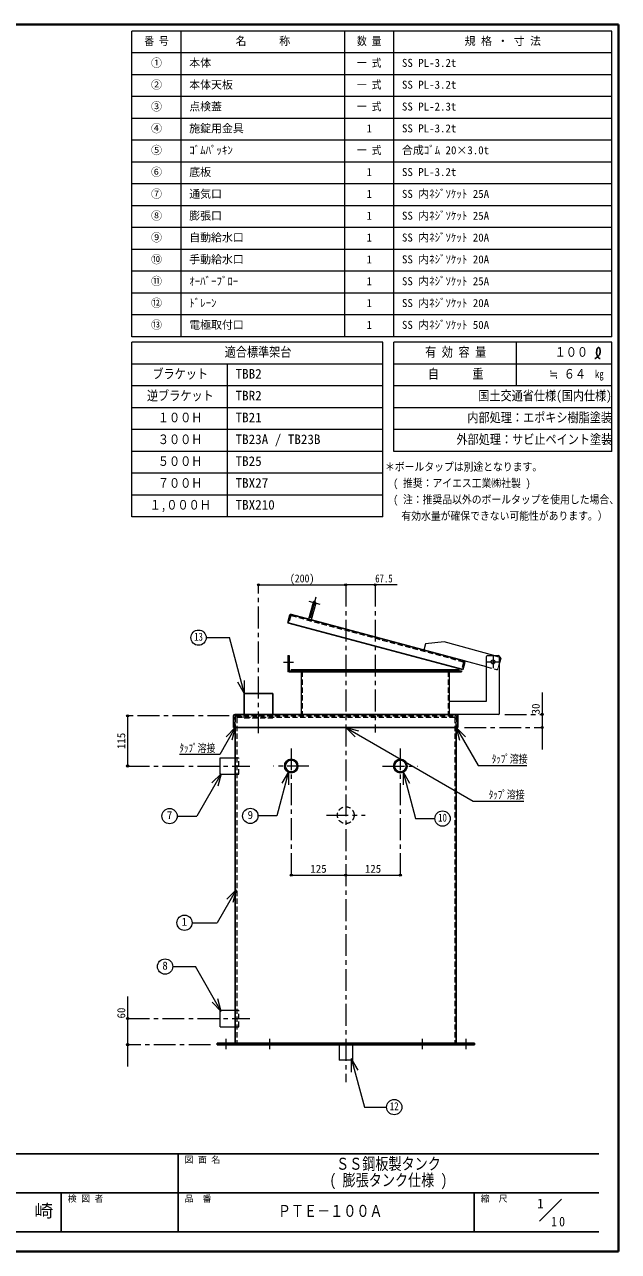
# Model space of a CAD drawing. Units: millimetres, scale not verified. Extents: x -2123 to 1927, y -1358 to 1452.
# Drawn here: x 566 to 1927, y -1358 to 1452 of the extents above; entities that cross this region are included whole.
import ezdxf
from ezdxf.enums import TextEntityAlignment as Align

# ---------------------------------------------------------------- set-up
doc = ezdxf.new("R2010")
doc.units = ezdxf.units.MM
doc.header["$LTSCALE"] = 10
doc.header["$PDMODE"] = 32
doc.header["$PDSIZE"] = 5
doc.linetypes.add('CHAIN1', pattern=[8, 5, -1, 1, -1])
doc.linetypes.add('DASHED1', pattern=[1.8, 1.2, -0.6])
doc.layers.add('0-0', color=7, linetype='Continuous', lineweight=18)
doc.styles.add('ＭＳ ゴシック', font='')
doc.styles.get('ＭＳ ゴシック').set_extended_font_data('MS Gothic')

msp = doc.modelspace()

# ---------------------------------------------------------------- linework, layer by layer
at = {"layer": '0-0', "color": 1, "lineweight": 40}
for p, q in [((1927.2, 1451.91), (-2122.8, 1451.91)), ((1927.2, -1358.09), (1927.2, 1451.91)), ((1927.2, -1358.09), (-2122.8, -1358.09))]:
    msp.add_line(p, q, dxfattribs=at)
at = {"layer": '0-0', "color": 3}
for p, q in [((1912.2, 1436.91), (812.2, 1436.91)), ((812.2, 736.91), (812.2, 1436.91)), ((924.7, 736.91), (924.7, 1436.91)), ((1299.7, 736.91), (1299.7, 1436.91)), ((1412.2, 736.91), (1412.2, 1436.91)), ((1912.2, 736.91), (1912.2, 1436.91)), ((1912.2, 1386.91), (812.2, 1386.91)), ((1912.2, 1336.91), (812.2, 1336.91)), ((1912.2, 1286.91), (812.2, 1286.91)), ((1912.2, 1236.91), (812.2, 1236.91)), ((1912.2, 1186.91), (812.2, 1186.91)), ((1912.2, 1136.91), (812.2, 1136.91)), ((1912.2, 1086.91), (812.2, 1086.91)), ((1912.2, 1036.91), (812.2, 1036.91)), ((1912.2, 986.91), (812.2, 986.91)), ((1912.2, 936.91), (812.2, 936.91)), ((1912.2, 886.91), (812.2, 886.91)), ((1912.2, 836.91), (812.2, 836.91)), ((1912.2, 786.91), (812.2, 786.91)), ((1912.2, 736.91), (812.2, 736.91)), ((1387.2, 724.41), (812.2, 724.41)), ((812.2, 324.41), (812.2, 724.41)), ((1387.2, 324.41), (1387.2, 724.41)), ((1912.2, 724.41), (1412.2, 724.41)), ((1412.2, 474.41), (1412.2, 724.41)), ((1693.45, 624.41), (1693.45, 724.41)), ((1912.2, 474.41), (1912.2, 724.41)), ((1387.2, 674.41), (812.2, 674.41)), ((1030.95, 324.41), (1030.95, 674.41)), ((1912.2, 674.41), (1412.2, 674.41)), ((1387.2, 624.41), (812.2, 624.41)), ((1912.2, 624.41), (1412.2, 624.41)), ((1387.2, 574.41), (812.2, 574.41)), ((1912.2, 574.41), (1412.2, 574.41)), ((1387.2, 524.41), (812.2, 524.41)), ((1912.2, 524.41), (1412.2, 524.41)), ((1387.2, 474.41), (812.2, 474.41)), ((1912.2, 474.41), (1412.2, 474.41)), ((1387.2, 424.41), (812.2, 424.41)), ((1387.2, 374.41), (812.2, 374.41)), ((1387.2, 324.41), (812.2, 324.41))]:
    msp.add_line(p, q, dxfattribs=at)
at = {"layer": '0-0', "color": 4, "lineweight": 9}
for p, q in [((1102.2, 168.71), (1302.2, 168.71)), ((1419.7, 168.71), (1302.2, 168.71)), ((1485.15, 33.62), (1481.27, 19.14)), ((1527.67, 37.76), (1485.15, 33.62)), ((1641.67, 7.21), (1527.67, 37.76)), ((1169.2, 6.91), (1172.2, 6.91)), ((1169.2, 6.91), (1169.2, -30.39)), ((1172.2, 6.91), (1172.2, -28.09)), ((1655.17, 3.6), (1654.7, 3.72)), ((1624.7, -19.3), (1573.22, -5.5)), ((1657.29, -0.08), (1654.7, -9.76)), ((1172.2, -30.39), (1169.2, -30.39)), ((1199.9, -31.54), (1199.9, -128.09)), ((1539.5, -31.54), (1539.5, -128.09)), ((1752.2, -78.09), (1752.2, -208.09)), ((802.2, -131.29), (802.2, -246.29)), ((1177.2, -496.29), (1302.2, -496.29)), ((1302.2, -496.29), (1427.2, -496.29)), ((802.2, -774.49), (802.2, -934.49))]:
    msp.add_line(p, q, dxfattribs=at)
at = {"layer": '0-0', "color": 4, "linetype": 'CHAIN1', "lineweight": 9}
for p, q in [((1102.2, -171.29), (1102.2, 168.71)), ((1302.2, 168.71), (1302.2, -970.29)), ((1369.7, 168.71), (1369.7, -169.49)), ((1217.78, 131.15), (1242.9, 124.42)), ((1233.7, 140.34), (1219.99, 89.15)), ((1639.7, 6.71), (1639.7, -22.29)), ((1182.2, -9.09), (1159.2, -9.09)), ((1625.2, -7.79), (1654.2, -7.79)), ((1035, -131.29), (802.2, -131.29)), ((1666.7, -128.09), (1752.2, -128.09)), ((1574.2, -158.09), (1752.2, -158.09)), ((1177.2, -205.79), (1177.2, -496.29)), ((1427.2, -205.79), (1427.2, -496.29)), ((802.2, -246.29), (1082.2, -246.29)), ((1217.7, -246.29), (1136.7, -246.29)), ((1386.7, -246.29), (1467.7, -246.29)), ((1258, -358.79), (1346.4, -358.79)), ((802.2, -824.49), (1082.2, -824.49)), ((992.2, -884.49), (802.2, -884.49)), ((1027.2, -871.29), (1027.2, -894.49)), ((1127.2, -871.29), (1127.2, -894.49)), ((1477.2, -871.29), (1477.2, -894.49)), ((1577.2, -871.29), (1577.2, -894.49))]:
    msp.add_line(p, q, dxfattribs=at)
at = {"layer": '0-0'}
for p, q in [((1227.44, 128.56), (1217.09, 89.92)), ((1233.24, 127.01), (1222.88, 88.37)), ((982.4, 47.72), (1035.43, 47.72)), ((1069.81, -80.59), (1035.43, 47.72)), ((1624.7, -98.09), (1624.7, 4.21)), ((1627.7, 7.21), (1651.7, 7.21)), ((1654.7, -125.09), (1654.7, 4.21)), ((1172.2, -28.09), (1567.2, -28.09)), ((1177.2, -25.09), (1562.2, -25.09)), ((1177.2, -25.09), (1177.2, -28.09)), ((1562.2, -28.09), (1562.2, -25.09)), ((1567.2, -28.09), (1567.2, -30.39)), ((1069.81, -80.59), (1054.81, -54.61)), ((1069.81, -80.59), (1069.81, -50.59)), ((1539.5, -98.09), (1624.7, -98.09)), ((1651.7, -128.09), (1556, -128.09)), ((1049, -158.09), (1013.29, -219.94)), ((1049, -158.09), (1027.79, -179.3)), ((1049, -158.09), (1041.23, -187.06)), ((1302.2, -158.09), (1323.41, -179.3)), ((1302.2, -158.09), (1331.18, -165.85)), ((1302.2, -158.09), (1593.89, -326.49)), ((1555.4, -158.09), (1563.16, -187.06)), ((1555.4, -158.09), (1605.42, -244.73)), ((1555.4, -158.09), (1576.61, -179.3)), ((1013.29, -219.94), (921.26, -219.94)), ((1014.2, -265.29), (1014.2, -227.29)), ((1014.2, -227.29), (1049, -227.29)), ((1605.42, -244.73), (1717.02, -244.73)), ((1016.71, -263.82), (960.64, -360.94)), ((1016.71, -263.82), (995.5, -285.04)), ((1016.71, -263.82), (1008.94, -292.8)), ((1014.2, -265.29), (1049, -265.29)), ((1171.02, -259.35), (1143.9, -360.56)), ((1171.02, -259.35), (1156.02, -285.33)), ((1171.02, -259.35), (1171.02, -289.35)), ((1433.38, -259.35), (1433.38, -289.35)), ((1433.38, -259.35), (1448.38, -285.33)), ((1593.89, -326.49), (1710.14, -326.49)), ((915.94, -360.94), (960.64, -360.94)), ((1143.9, -360.56), (1100.9, -360.56)), ((1050.85, -529.71), (1007.27, -605.18)), ((1050.85, -529.71), (1029.63, -550.92)), ((1050.85, -529.71), (1043.08, -558.69)), ((950.06, -605.18), (1007.27, -605.18)), ((905.55, -705.62), (957.76, -705.62)), ((1016.98, -808.18), (957.76, -705.62)), ((1016.98, -808.18), (1009.21, -779.2)), ((1016.98, -808.18), (995.76, -786.97)), ((1014.2, -843.49), (1014.2, -805.49)), ((1014.2, -805.49), (1049, -805.49)), ((1014.2, -843.49), (1049, -843.49)), ((1286.7, -884.49), (1286.7, -920.29)), ((1317.7, -884.49), (1317.7, -920.29)), ((1317.7, -920.29), (1286.7, -920.29)), ((1314.89, -917.13), (1329.89, -943.11)), ((1314.89, -917.13), (1314.89, -947.13)), ((1745.98, -1288.59), (1796.48, -1238.09))]:
    msp.add_line(p, q, dxfattribs=at)
at = {"layer": '0-0', "color": 5, "lineweight": 25}
for p, q in [((1173.99, 99.09), (1169.41, 81.99)), ((1573.22, -5.5), (1176.81, 100.72)), ((1169.41, 81.99), (1570.27, -25.42)), ((1574.85, -8.32), (1570.27, -25.42)), ((1069.7, -80.29), (1134.7, -80.29)), ((1069.7, -128.09), (1069.7, -80.29)), ((1134.7, -128.09), (1134.7, -80.29)), ((1045.2, -131.29), (1045.2, -158.09)), ((1048.4, -128.09), (1556, -128.09)), ((1559.2, -131.29), (1559.2, -158.09)), ((1559.2, -158.09), (1045.2, -158.09)), ((1049, -158.09), (1049, -881.29)), ((1555.4, -158.09), (1555.4, -881.29)), ((1007.2, -881.29), (1007.2, -884.49)), ((1007.2, -884.49), (1597.2, -884.49))]:
    msp.add_line(p, q, dxfattribs=at)
at = {"layer": '0-0', "linetype": 'DASHED1'}
for p, q in [((1175.92, 97.38), (1171.63, 81.4)), ((1177.32, 98.2), (1571.52, -7.43)), ((1572.33, -8.84), (1568.05, -24.82)), ((1048.4, -132.89), (1048.4, -158.09)), ((1049, -158.09), (1049, -134.49)), ((1050, -131.29), (1554.4, -131.29)), ((1052.2, -136.09), (1052.2, -881.29)), ((1053.8, -134.49), (1550.6, -134.49)), ((1064, -134.49), (1064, -131.29)), ((1069.7, -136.29), (1069.7, -128.09)), ((1540.4, -134.49), (1540.4, -131.29)), ((1552.2, -136.09), (1552.2, -881.29)), ((1555.4, -158.09), (1555.4, -134.49)), ((1556, -132.89), (1556, -158.09)), ((1120.2, -881.29), (1120.2, -884.49)), ((1134.2, -881.29), (1134.2, -884.49)), ((1470.2, -881.29), (1470.2, -884.49)), ((1484.2, -881.29), (1484.2, -884.49))]:
    msp.add_line(p, q, dxfattribs=at)
at = {"layer": '0-0', "color": 4, "linetype": 'DASHED1', "lineweight": 9}
for p, q in [((1178.21, 100.34), (1177.61, 98.12)), ((1187.39, 97.88), (1186.79, 95.66)), ((1641.67, 7.21), (1654.7, 3.72)), ((1172.2, -3.09), (1169.2, -3.09)), ((1172.2, -15.09), (1169.2, -15.09)), ((1197.2, -25.09), (1197.2, -28.09)), ((1542.2, -28.09), (1542.2, -25.09)), ((1624.7, -19.3), (1647.41, -25.38)), ((1654.7, -9.76), (1651.08, -23.26)), ((1202.2, -30.39), (1202.2, -131.29)), ((1537.2, -30.39), (1537.2, -131.29)), ((1049, -227.29), (1057.2, -227.29)), ((1057.2, -265.29), (1057.2, -227.29)), ((1049, -265.29), (1057.2, -265.29)), ((1049, -805.49), (1057.2, -805.49)), ((1057.2, -843.49), (1057.2, -805.49)), ((1049, -843.49), (1057.2, -843.49)), ((1020.2, -881.29), (1020.2, -884.49)), ((1034.2, -881.29), (1034.2, -884.49)), ((1286.7, -881.29), (1286.7, -884.49)), ((1317.7, -881.29), (1317.7, -884.49)), ((1570.2, -881.29), (1570.2, -884.49)), ((1584.2, -881.29), (1584.2, -884.49))]:
    msp.add_line(p, q, dxfattribs=at)
at = {"layer": '0-0', "color": 6, "lineweight": 25}
for p, q in [((-2077.8, -1134.52), (1882.2, -1134.52)), ((917.91, -1313.09), (917.91, -1134.52)), ((1882.2, -1223.8), (-153.52, -1223.8)), ((650.06, -1313.09), (650.06, -1223.8)), ((1596.48, -1313.09), (1596.48, -1223.8)), ((1882.2, -1313.09), (-2077.8, -1313.09))]:
    msp.add_line(p, q, dxfattribs=at)
at = {"layer": '0-0', "color": 5, "lineweight": 25}
for points in [[(1873.21, 687.03), (1873.86, 687.41), (1874.98, 688.06), (1876.09, 688.73), (1877.19, 689.43), (1878.26, 690.16), (1879.3, 690.94), (1879.89, 691.42), (1880.33, 691.79), (1881.05, 692.46), (1881.74, 693.16), (1882.37, 693.91), (1882.96, 694.69), (1883.47, 695.52), (1883.73, 696.02), (1883.92, 696.43), (1884.21, 697.15), (1884.44, 697.89), (1884.63, 698.64), (1884.78, 699.41), (1884.89, 700.18), (1884.94, 700.62), (1884.97, 701.09), (1885.01, 701.88), (1885.01, 702.68), (1885, 703.48), (1884.98, 704.28), (1884.95, 705.09), (1884.94, 705.56), (1884.92, 706.05), (1884.89, 706.91), (1884.82, 707.76), (1884.69, 708.6), (1884.46, 709.4), (1884.11, 710.17), (1883.84, 710.6), (1883.67, 710.83), (1883.33, 711.2), (1882.96, 711.53), (1882.55, 711.81)], [(1882.55, 711.81), (1882.13, 712.01), (1881.69, 712.12), (1881.43, 712.14), (1881.22, 712.12), (1880.85, 712.04), (1880.49, 711.9), (1880.15, 711.71), (1879.82, 711.47), (1879.51, 711.21), (1879.35, 711.04), (1879.12, 710.78), (1878.77, 710.31), (1878.48, 709.8), (1878.25, 709.28), (1878.05, 708.74), (1877.89, 708.18), (1877.81, 707.86), (1877.72, 707.45), (1877.6, 706.75), (1877.5, 706.04), (1877.42, 705.32), (1877.36, 704.61), (1877.3, 703.89), (1877.26, 703.48), (1877.22, 702.98), (1877.15, 702.12), (1877.09, 701.26), (1877.05, 700.41), (1877.05, 699.55), (1877.1, 698.7), (1877.15, 698.21), (1877.22, 697.79), (1877.36, 697.06), (1877.55, 696.34), (1877.77, 695.62), (1878.02, 694.92), (1878.3, 694.22), (1878.47, 693.83), (1878.6, 693.54)], [(1878.6, 693.54), (1878.82, 693.05), (1879.06, 692.57), (1879.31, 692.09), (1879.57, 691.61), (1879.84, 691.14), (1880, 690.87), (1880.2, 690.55), (1880.55, 690.01), (1880.93, 689.48), (1881.33, 688.99), (1881.76, 688.53), (1882.23, 688.12), (1882.52, 687.91), (1882.77, 687.75), (1883.22, 687.51), (1883.7, 687.3), (1884.18, 687.11), (1884.68, 686.95), (1885.19, 686.79), (1885.48, 686.7)], [(1007.2, -881.29), (1597.2, -881.29), (1597.2, -884.49)]]:
    msp.add_lwpolyline(points, dxfattribs=at)
at = {"layer": '0-0'}
for points in [[(1172.2, -28.09), (1172.2, -30.39), (1567.2, -30.39)], [(1433.38, -259.35), (1462.12, -366.62), (1506.45, -366.62)], [(1314.89, -915.73), (1344.85, -1027.54), (1395.83, -1027.54)]]:
    msp.add_lwpolyline(points, dxfattribs=at)
at = {"layer": '0-0', "linetype": 'DASHED1'}
msp.add_lwpolyline([(1069.7, -136.29), (1134.7, -136.29), (1134.7, -128.09)], dxfattribs=at)
at = {"layer": '0-0'}
for centre, radius in [((964.9, 47.72), 17.5), ((1639.7, -7.79), 4.5), ((898.44, -360.94), 17.5), ((1083.4, -360.56), 17.5), ((1523.95, -366.62), 17.5), ((932.56, -605.18), 17.5), ((888.05, -705.62), 17.5), ((1413.33, -1027.54), 17.5)]:
    msp.add_circle(centre, radius, dxfattribs=at)
at = {"layer": '0-0', "color": 5, "lineweight": 25}
for centre, radius in [((1177.2, -246.29), 15.5), ((1177.2, -246.29), 13.6), ((1427.2, -246.29), 15.5), ((1427.2, -246.29), 13.6)]:
    msp.add_circle(centre, radius, dxfattribs=at)
at = {"layer": '0-0', "color": 4, "linetype": 'DASHED1', "lineweight": 9}
msp.add_circle((1302.2, -358.79), 19.2, dxfattribs=at)
for centre, radius, start, end in [((1230.34, 127.78), 3, 165, 345), ((1199.9, -30.39), 2.3, 0, 90), ((1539.5, -30.39), 2.3, 90, 180), ((1648.18, -22.48), 3, 255, 345)]:
    msp.add_arc(centre, radius, start, end, dxfattribs=at)
at = {"layer": '0-0'}
for centre, start, end in [((1230.34, 127.78), 345, 165), ((1627.7, 4.21), 90, 180), ((1651.7, 4.21), 0, 90), ((1651.7, -125.09), 270, 0)]:
    msp.add_arc(centre, 3, start, end, dxfattribs=at)
at = {"layer": '0-0', "color": 5, "lineweight": 25}
for centre, radius, start, end in [((1176.21, 98.49), 2.3, 75, 165), ((1572.63, -7.73), 2.3, 345, 75), ((1048.4, -131.29), 3.2, 90, 180), ((1556, -131.29), 3.2, 0, 90)]:
    msp.add_arc(centre, radius, start, end, dxfattribs=at)
at = {"layer": '0-0', "linetype": 'DASHED1'}
for centre, radius, start, end in [((1177.03, 97.09), 1.15, 75, 165), ((1571.22, -8.54), 1.15, 345, 75), ((1050, -132.89), 1.6, 90, 180), ((1052.2, -134.49), 3.2, 90, 180), ((1053.8, -136.09), 1.6, 90, 180), ((1550.6, -136.09), 1.6, 0, 90), ((1552.2, -134.49), 3.2, 0, 90), ((1554.4, -132.89), 1.6, 0, 90)]:
    msp.add_arc(centre, radius, start, end, dxfattribs=at)
at = {"layer": '0-0', "color": 4, "lineweight": 9}
for centre, radius, start, end in [((1654.4, 0.7), 3, 345, 75), ((1198.75, -31.54), 1.15, 0, 90), ((1540.65, -31.54), 1.15, 90, 180)]:
    msp.add_arc(centre, radius, start, end, dxfattribs=at)
at = {"layer": '0-0', "color": 1}
for p in [(1102.2, 168.71), (1302.2, 168.71), (1369.7, 168.71), (802.2, -131.29), (1752.2, -128.09), (1752.2, -158.09), (802.2, -246.29), (1177.2, -496.29), (1302.2, -496.29), (1427.2, -496.29), (802.2, -824.49), (802.2, -884.49)]:
    msp.add_point(p, dxfattribs=at)

# ---------------------------------------------------------------- texts
at = {"layer": '0-0', "style": 'ＭＳ ゴシック'}
for s, height, width, p in [('番 号', 18.33, 0.9, (840.32, 1399.41)), ('数 量', 18.33, 0.9, (1327.82, 1399.41)), ('一 式', 18.33, 0.9, (1327.82, 1349.41)), ('一 式', 18.33, 0.9, (1327.82, 1299.41)), ('一 式', 18.33, 0.9, (1327.82, 1249.41)), ('一 式', 18.33, 0.9, (1327.82, 1149.41)), ('適合標準架台', 21.99, 0.85, (1024.7, 684.41)), ('有 効 容 量', 21.99, 0.85, (1484.07, 684.41)), ('１００', 21.99, 0.85, (1780.95, 684.41)), ('ブラケット', 21.99, 0.85, (859.07, 634.41)), ('自\u3000\u3000\u3000重', 21.99, 0.85, (1490.32, 634.41)), ('≒ ６４', 21.99, 0.85, (1768.45, 634.41)), ('kg', 18.33, 0.8, (1873.45, 636.91)), ('逆ブラケット', 21.99, 0.85, (846.57, 584.41)), ('国土交通省仕様(国内仕様)', 21.99, 0.85, (1605.95, 584.41)), ('１００Ｈ', 21.99, 0.85, (871.57, 534.41)), ('内部処理：エポキシ樹脂塗装', 21.99, 0.85, (1580.95, 534.41)), ('３００Ｈ', 21.99, 0.85, (871.57, 484.41)), ('外部処理：サビ止ペイント塗装', 21.99, 0.85, (1555.95, 484.41)), ('５００Ｈ', 21.99, 0.85, (871.57, 434.41)), ('＊ボールタップは別途となります。', 18.33, 0.9, (1392.2, 424.41)), ('７００Ｈ', 21.99, 0.85, (871.57, 384.41)), ('( 推奨：アイエス工業㈱社製 )', 18.33, 0.9, (1410.95, 386.91)), ('( 注：推奨品以外のボールタップを使用した場合、', 18.33, 0.9, (1410.95, 349.41)), ('１,０００Ｈ', 21.99, 0.85, (852.82, 334.41)), ('有効水量が確保できない可能性があります。）', 18.33, 0.9, (1429.7, 311.91)), ('(200)', 18.33, 0.9, (1174.07, 168.71)), ('67.5', 18.33, 0.8, (1369.7, 168.71)), ('13', 18.33, 0.8, (954.9, 35.22)), ('ﾀｯﾌﾟ溶接', 18.33, 0.8, (921.26, -219.94)), ('ﾀｯﾌﾟ溶接', 18.33, 0.8, (1637.02, -244.73)), ('ﾀｯﾌﾟ溶接', 18.33, 0.8, (1630.14, -326.49)), ('10', 18.33, 0.8, (1513.95, -379.12)), ('12', 18.33, 0.8, (1403.33, -1040.04)), ('ＳＳ鋼板製タンク', 27.49, 0.8, (1280.06, -1179.16)), ('( 膨張タンク仕様 )', 27.49, 0.8, (1265.06, -1216.66)), ('千\u3000崎', 29.33, 1.1, (500.06, -1288.44)), ('ＰＴＥ－１００Ａ', 27.49, 0.8, (1146.57, -1287.19))]:
    msp.add_text(s, height=height, dxfattribs=dict(at, width=width)).set_placement(p, align=Align.BOTTOM_LEFT)
for s, height, p in [('名\u3000\u3000\u3000称', 18.33, (1049.7, 1399.41)), ('規 格 ・ 寸 法', 18.33, (1574.7, 1399.41)), ('①', 18.33, (855.95, 1349.41)), ('本体', 18.33, (943.45, 1349.41)), ('SS PL-3.2t', 18.33, (1430.95, 1349.41)), ('②', 18.33, (855.95, 1299.41)), ('本体天板', 18.33, (943.45, 1299.41)), ('SS PL-3.2t', 18.33, (1430.95, 1299.41)), ('③', 18.33, (855.95, 1249.41)), ('点検蓋', 18.33, (943.45, 1249.41)), ('SS PL-2.3t', 18.33, (1430.95, 1249.41)), ('④', 18.33, (855.95, 1199.41)), ('施錠用金具', 18.33, (943.45, 1199.41)), ('1', 18.33, (1349.7, 1199.41)), ('SS PL-3.2t', 18.33, (1430.95, 1199.41)), ('⑤', 18.33, (855.95, 1149.41)), ('ｺﾞﾑﾊﾟｯｷﾝ', 18.33, (943.45, 1149.41)), ('合成ｺﾞﾑ 20×3.0t', 18.33, (1430.95, 1149.41)), ('⑥', 18.33, (855.95, 1099.41)), ('底板', 18.33, (943.45, 1099.41)), ('1', 18.33, (1349.7, 1099.41)), ('SS PL-3.2t', 18.33, (1430.95, 1099.41)), ('⑦', 18.33, (855.95, 1049.41)), ('通気口', 18.33, (943.45, 1049.41)), ('1', 18.33, (1349.7, 1049.41)), ('SS 内ﾈｼﾞｿｹｯﾄ 25A', 18.33, (1430.95, 1049.41)), ('⑧', 18.33, (855.95, 999.41)), ('膨張口', 18.33, (943.45, 999.41)), ('1', 18.33, (1349.7, 999.41)), ('SS 内ﾈｼﾞｿｹｯﾄ 25A', 18.33, (1430.95, 999.41)), ('⑨', 18.33, (855.95, 949.41)), ('自動給水口', 18.33, (943.45, 949.41)), ('1', 18.33, (1349.7, 949.41)), ('SS 内ﾈｼﾞｿｹｯﾄ 20A', 18.33, (1430.95, 949.41)), ('⑩', 18.33, (855.95, 899.41)), ('手動給水口', 18.33, (943.45, 899.41)), ('1', 18.33, (1349.7, 899.41)), ('SS 内ﾈｼﾞｿｹｯﾄ 20A', 18.33, (1430.95, 899.41)), ('⑪', 18.33, (855.95, 849.41)), ('ｵｰﾊﾞｰﾌﾞﾛｰ', 18.33, (943.45, 849.41)), ('1', 18.33, (1349.7, 849.41)), ('SS 内ﾈｼﾞｿｹｯﾄ 25A', 18.33, (1430.95, 849.41)), ('⑫', 18.33, (855.95, 799.41)), ('ﾄﾞﾚｰﾝ', 18.33, (943.45, 799.41)), ('1', 18.33, (1349.7, 799.41)), ('SS 内ﾈｼﾞｿｹｯﾄ 20A', 18.33, (1430.95, 799.41)), ('⑬', 18.33, (855.95, 749.41)), ('電極取付口', 18.33, (943.45, 749.41)), ('1', 18.33, (1349.7, 749.41)), ('SS 内ﾈｼﾞｿｹｯﾄ 50A', 18.33, (1430.95, 749.41)), ('TBB2', 21.99, (1049.7, 634.41)), ('TBR2', 21.99, (1049.7, 584.41)), ('TB21', 21.99, (1049.7, 534.41)), ('TB23A / TB23B', 21.99, (1049.7, 484.41)), ('TB25', 21.99, (1049.7, 434.41)), ('TBX27', 21.99, (1049.7, 384.41)), ('TBX210', 21.99, (1049.7, 334.41)), ('7', 18.33, (892.19, -373.44)), ('9', 18.33, (1077.15, -373.06)), ('125', 18.33, (1220.95, -496.29)), ('125', 18.33, (1345.95, -496.29)), ('1', 18.33, (926.31, -617.68)), ('8', 18.33, (881.8, -718.12)), ('図 面 名', 14.66, (932.91, -1159.52)), ('検 図 者', 14.66, (665.06, -1248.8)), ('品\u3000番', 14.66, (932.91, -1248.8)), ('縮\u3000尺', 14.66, (1611.48, -1248.8)), ('1', 21.99, (1740.9, -1265.61))]:
    msp.add_text(s, height=height, dxfattribs=at).set_placement(p, align=Align.BOTTOM_LEFT)
for s, p in [('30', (1752.2, -128.09)), ('115', (802.2, -207.54)), ('60', (802.2, -824.49))]:
    msp.add_text(s, height=18.33, rotation=90, dxfattribs=at).set_placement(p, align=Align.BOTTOM_LEFT)
at = {"layer": '0-0', "insert": (1772.87, -1300.99), "char_height": 21.99, "attachment_point": 7, "style": 'ＭＳ ゴシック'}
msp.add_mtext('\\T1.36;\\W0.9;10', dxfattribs=at)

doc.saveas('drawing.dxf')
